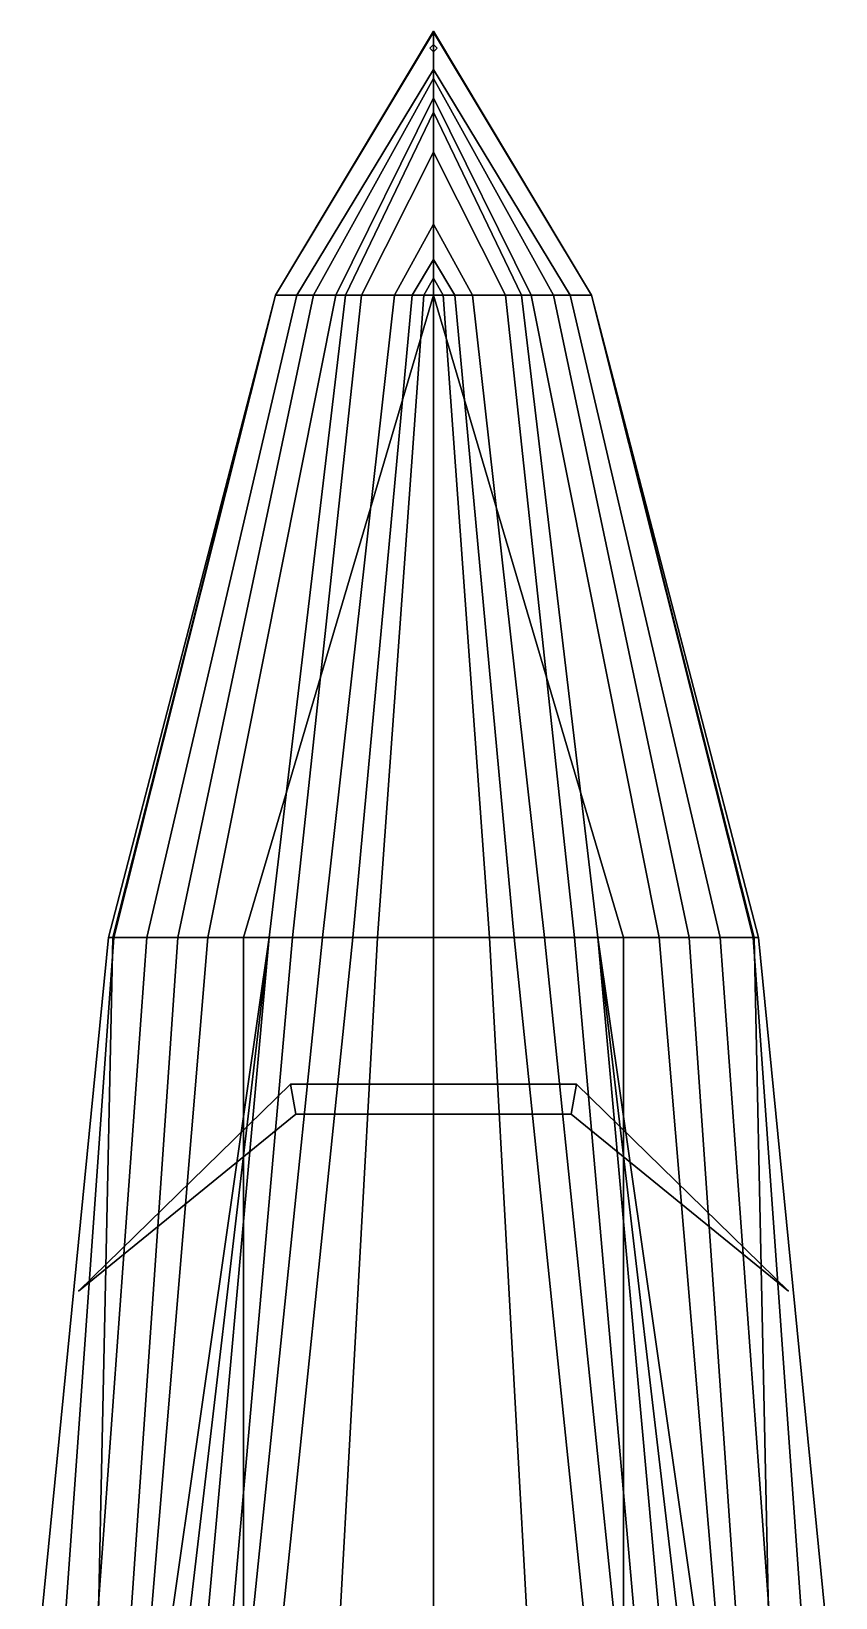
# Model space of a CAD drawing. Extents: x -5 to 5, y -53 to 52.
# Drawn here: x -4.53 to 4.53, y 34.87 to 52.5 of the extents above; entities that cross this region are included whole.
import ezdxf

# ---------------------------------------------------------------- set-up
doc = ezdxf.new("R2010")
doc.units = 0
doc.layers.get('0').update_dxf_attribs({"linetype": 'CONTINUOUS'})

msp = doc.modelspace()

# ---------------------------------------------------------------- linework, layer by layer
for points in [[(0, 52.5, 6.83), (0, 52.49, 6.62), (-1.78, 49.53, 5.99), (-1.78, 49.53, 6.21)], [(0, 52.5, 6.83), (0, 52.5, 6.83), (-1.78, 49.53, 6.21), (0, 49.53, 6.23)], [(0, 52.49, 6.62), (0, 52.07, 5.67), (-1.54, 49.53, 5.67), (-1.78, 49.53, 5.99)], [(1.78, 49.53, 6.21), (1.78, 49.53, 5.99), (0, 52.49, 6.62), (0, 52.5, 6.83)], [(0, 49.53, 6.23), (1.78, 49.53, 6.21), (0, 52.5, 6.83)], [(1.78, 49.53, 5.99), (1.54, 49.53, 5.67), (0, 52.07, 5.67), (0, 52.49, 6.62)], [(0, 52.35, 6.79), (-0.04, 52.31, 6.79), (-0.04, 52.31, 10), (0, 52.35, 10)], [(0.04, 52.31, 10), (0, 52.35, 10), (-0.04, 52.31, 10), (0, 52.27, 10)], [(-0.04, 52.31, 6.79), (0, 52.27, 6.78), (0, 52.27, 10), (-0.04, 52.31, 10)], [(0.04, 52.31, 6.79), (0, 52.35, 6.79), (0, 52.35, 10), (0.04, 52.31, 10)], [(0, 52.27, 6.78), (0.04, 52.31, 6.79), (0.04, 52.31, 10), (0, 52.27, 10)], [(0, 52.07, 5.67), (0, 51.97, 5.39), (-1.35, 49.53, 5.39), (-1.54, 49.53, 5.67)], [(1.54, 49.53, 5.67), (1.35, 49.53, 5.39), (0, 51.97, 5.39), (0, 52.07, 5.67)], [(0, 51.97, 5.39), (0, 51.75, 4.77), (-1.1, 49.53, 4.77), (-1.35, 49.53, 5.39)], [(1.35, 49.53, 5.39), (1.1, 49.53, 4.77), (0, 51.75, 4.77), (0, 51.97, 5.39)], [(0, 51.75, 4.77), (0, 51.59, 4.27), (-0.99, 49.53, 4.27), (-1.1, 49.53, 4.77)], [(1.1, 49.53, 4.77), (0.99, 49.53, 4.27), (0, 51.59, 4.27), (0, 51.75, 4.77)], [(0, 51.59, 4.27), (0, 51.14, 2.89), (-0.81, 49.53, 2.89), (-0.99, 49.53, 4.27)], [(0.99, 49.53, 4.27), (0.81, 49.53, 2.89), (0, 51.14, 2.89), (0, 51.59, 4.27)], [(0, 51.14, 2.89), (0, 50.33, 0.04), (-0.44, 49.53, 0.04), (-0.81, 49.53, 2.89)], [(0.81, 49.53, 2.89), (0.44, 49.53, 0.04), (0, 50.33, 0.04), (0, 51.14, 2.89)], [(0, 50.33, 0.04), (0, 49.93, -1.58), (-0.24, 49.53, -1.58), (-0.44, 49.53, 0.04)], [(0.44, 49.53, 0.04), (0.24, 49.53, -1.58), (0, 49.93, -1.58), (0, 50.33, 0.04)], [(0, 49.93, -1.58), (0, 49.72, -2.61), (-0.11, 49.53, -2.61), (-0.24, 49.53, -1.58)], [(0.24, 49.53, -1.58), (0.11, 49.53, -2.61), (0, 49.72, -2.61), (0, 49.93, -1.58)], [(0, 49.53, -2.91), (-0.11, 49.53, -2.61), (0, 49.72, -2.61), (0, 49.65, -2.91)], [(0, 49.65, -2.91), (0, 49.72, -2.61), (0.11, 49.53, -2.61), (0, 49.53, -2.91)], [(-1.78, 49.53, 6.21), (-1.78, 49.53, 5.99), (-3.6, 42.3, 5.27), (-3.66, 42.3, 5.46)], [(-1.78, 49.53, 6.21), (-1.78, 49.53, 6.21), (-3.66, 42.3, 5.46), (-3.61, 42.3, 5.53)], [(0, 49.53, 6.23), (-1.78, 49.53, 6.21), (-3.61, 42.3, 5.53), (-2.14, 42.3, 5.55)], [(-1.78, 49.53, 5.99), (-1.54, 49.53, 5.67), (-3.23, 42.3, 4.77), (-3.6, 42.3, 5.27)], [(-1.54, 49.53, 5.67), (-1.35, 49.53, 5.39), (-2.88, 42.3, 4.01), (-3.23, 42.3, 4.77)], [(-1.35, 49.53, 5.39), (-1.1, 49.53, 4.77), (-2.54, 42.3, 2.89), (-2.88, 42.3, 4.01)], [(-1.1, 49.53, 4.77), (-0.99, 49.53, 4.27), (-1.85, 42.3, 0.04), (-2.54, 42.3, 2.89)], [(0, 49.53, 6.23), (0, 49.53, 6.23), (-2.14, 42.3, 5.55), (0, 42.3, 5.6)], [(-0.99, 49.53, 4.27), (-0.81, 49.53, 2.89), (-1.59, 42.3, -0.83), (-1.85, 42.3, 0.04)], [(-0.81, 49.53, 2.89), (-0.44, 49.53, 0.04), (-1.25, 42.3, -1.58), (-1.59, 42.3, -0.83)], [(-0.44, 49.53, 0.04), (-0.24, 49.53, -1.58), (-0.91, 42.3, -2.13), (-1.25, 42.3, -1.58)], [(-0.24, 49.53, -1.58), (-0.11, 49.53, -2.61), (-0.63, 42.3, -2.45), (-0.91, 42.3, -2.13)], [(0, 42.3, -2.91), (-0.63, 42.3, -2.45), (-0.11, 49.53, -2.61), (0, 49.53, -2.91)], [(0, 49.53, -2.91), (0.11, 49.53, -2.61), (0.63, 42.3, -2.45), (0, 42.3, -2.91)], [(0, 42.3, 5.6), (2.14, 42.3, 5.55), (0, 49.53, 6.23)], [(2.14, 42.3, 5.55), (3.61, 42.3, 5.53), (1.78, 49.53, 6.21), (0, 49.53, 6.23)], [(0.91, 42.3, -2.13), (0.63, 42.3, -2.45), (0.11, 49.53, -2.61), (0.24, 49.53, -1.58)], [(1.25, 42.3, -1.58), (0.91, 42.3, -2.13), (0.24, 49.53, -1.58), (0.44, 49.53, 0.04)], [(1.59, 42.3, -0.83), (1.25, 42.3, -1.58), (0.44, 49.53, 0.04), (0.81, 49.53, 2.89)], [(1.85, 42.3, 0.04), (1.59, 42.3, -0.83), (0.81, 49.53, 2.89), (0.99, 49.53, 4.27)], [(2.54, 42.3, 2.89), (1.85, 42.3, 0.04), (0.99, 49.53, 4.27), (1.1, 49.53, 4.77)], [(2.88, 42.3, 4.01), (2.54, 42.3, 2.89), (1.1, 49.53, 4.77), (1.35, 49.53, 5.39)], [(3.23, 42.3, 4.77), (2.88, 42.3, 4.01), (1.35, 49.53, 5.39), (1.54, 49.53, 5.67)], [(3.6, 42.3, 5.27), (3.23, 42.3, 4.77), (1.54, 49.53, 5.67), (1.78, 49.53, 5.99)], [(3.66, 42.3, 5.46), (3.6, 42.3, 5.27), (1.78, 49.53, 5.99), (1.78, 49.53, 6.21)], [(3.61, 42.3, 5.53), (3.66, 42.3, 5.46), (1.78, 49.53, 6.21)], [(-3.66, 42.3, 5.46), (-3.6, 42.3, 5.27), (-4.23, 33.46, 4.51), (-4.53, 33.46, 5.33)], [(-3.61, 42.3, 5.53), (-3.66, 42.3, 5.46), (-4.53, 33.46, 5.33), (-3.8, 33.46, 5.48)], [(-3.6, 42.3, 5.27), (-3.23, 42.3, 4.77), (-3.87, 33.46, 3.31), (-4.23, 33.46, 4.51)], [(-3.23, 42.3, 4.77), (-2.88, 42.3, 4.01), (-3.49, 33.46, 1.33), (-3.87, 33.46, 3.31)], [(-2.14, 42.3, 5.55), (-3.61, 42.3, 5.53), (-3.8, 33.46, 5.48), (-2.14, 33.46, 5.55)], [(-2.88, 42.3, 4.01), (-2.54, 42.3, 2.89), (-3.28, 33.46, 0.07), (-3.49, 33.46, 1.33)], [(-2.54, 42.3, 2.89), (-1.85, 42.3, 0.04), (-3.12, 33.46, -0.54), (-3.28, 33.46, 0.07)], [(-1.85, 42.3, 0.04), (-1.85, 42.3, 0.04), (-2.89, 33.46, -1.2), (-3.12, 33.46, -0.54)], [(-1.85, 42.3, 0.04), (-1.85, 42.3, 0.04), (-2.65, 33.46, -1.58), (-2.89, 33.46, -1.2)], [(-1.85, 42.3, 0.04), (-1.59, 42.3, -0.83), (-2.37, 33.46, -1.92), (-2.65, 33.46, -1.58)], [(-1.59, 42.3, -0.83), (-1.25, 42.3, -1.58), (-2.16, 33.46, -2.13), (-2.37, 33.46, -1.92)], [(-1.25, 42.3, -1.58), (-0.91, 42.3, -2.13), (-1.82, 33.46, -2.34), (-2.16, 33.46, -2.13)], [(0, 42.3, 5.6), (-2.14, 42.3, 5.55), (-2.14, 33.46, 5.55), (0, 33.46, 5.6)], [(-0.91, 42.3, -2.13), (-0.63, 42.3, -2.45), (-1.12, 33.46, -2.65), (-1.82, 33.46, -2.34)], [(0, 33.46, -2.91), (-1.12, 33.46, -2.65), (-0.63, 42.3, -2.45), (0, 42.3, -2.91)], [(0, 42.3, -2.91), (0.63, 42.3, -2.45), (1.12, 33.46, -2.65), (0, 33.46, -2.91)], [(0, 33.46, 5.6), (2.14, 33.46, 5.55), (2.14, 42.3, 5.55), (0, 42.3, 5.6)], [(1.82, 33.46, -2.34), (1.12, 33.46, -2.65), (0.63, 42.3, -2.45), (0.91, 42.3, -2.13)], [(2.16, 33.46, -2.13), (1.82, 33.46, -2.34), (0.91, 42.3, -2.13), (1.25, 42.3, -1.58)], [(2.37, 33.46, -1.92), (2.16, 33.46, -2.13), (1.25, 42.3, -1.58), (1.59, 42.3, -0.83)], [(2.65, 33.46, -1.58), (2.37, 33.46, -1.92), (1.59, 42.3, -0.83), (1.85, 42.3, 0.04)], [(3.28, 33.46, 0.07), (3.12, 33.46, -0.54), (1.85, 42.3, 0.04), (2.54, 42.3, 2.89)], [(2.89, 33.46, -1.2), (2.65, 33.46, -1.58), (1.85, 42.3, 0.04)], [(3.12, 33.46, -0.54), (2.89, 33.46, -1.2), (1.85, 42.3, 0.04)], [(2.14, 33.46, 5.55), (3.8, 33.46, 5.48), (3.61, 42.3, 5.53), (2.14, 42.3, 5.55)], [(3.49, 33.46, 1.33), (3.28, 33.46, 0.07), (2.54, 42.3, 2.89), (2.88, 42.3, 4.01)], [(3.87, 33.46, 3.31), (3.49, 33.46, 1.33), (2.88, 42.3, 4.01), (3.23, 42.3, 4.77)], [(4.23, 33.46, 4.51), (3.87, 33.46, 3.31), (3.23, 42.3, 4.77), (3.6, 42.3, 5.27)], [(4.53, 33.46, 5.33), (4.23, 33.46, 4.51), (3.6, 42.3, 5.27), (3.66, 42.3, 5.46)], [(3.8, 33.46, 5.48), (4.53, 33.46, 5.33), (3.66, 42.3, 5.46), (3.61, 42.3, 5.53)], [(-4, 38.32, 5.55), (-4, 38.32, 5.61), (-1.61, 40.65, 6.47), (-1.55, 40.31, 5.55)], [(-1.55, 40.31, 5.55), (-1.61, 40.65, 6.47), (-4, 38.32, 5.61), (-4, 38.32, 5.55)], [(1.55, 40.31, 5.55), (1.61, 40.65, 6.47), (-1.61, 40.65, 6.47), (-1.55, 40.31, 5.55)], [(-1.55, 40.31, 5.55), (-1.61, 40.65, 6.47), (1.61, 40.65, 6.47), (1.55, 40.31, 5.55)], [(1.55, 40.31, 5.55), (1.61, 40.65, 6.47), (4, 38.32, 5.61), (4, 38.32, 5.55)], [(4, 38.32, 5.55), (4, 38.32, 5.61), (1.61, 40.65, 6.47), (1.55, 40.31, 5.55)]]:
    msp.add_3dface(points)

doc.saveas('drawing.dxf')
